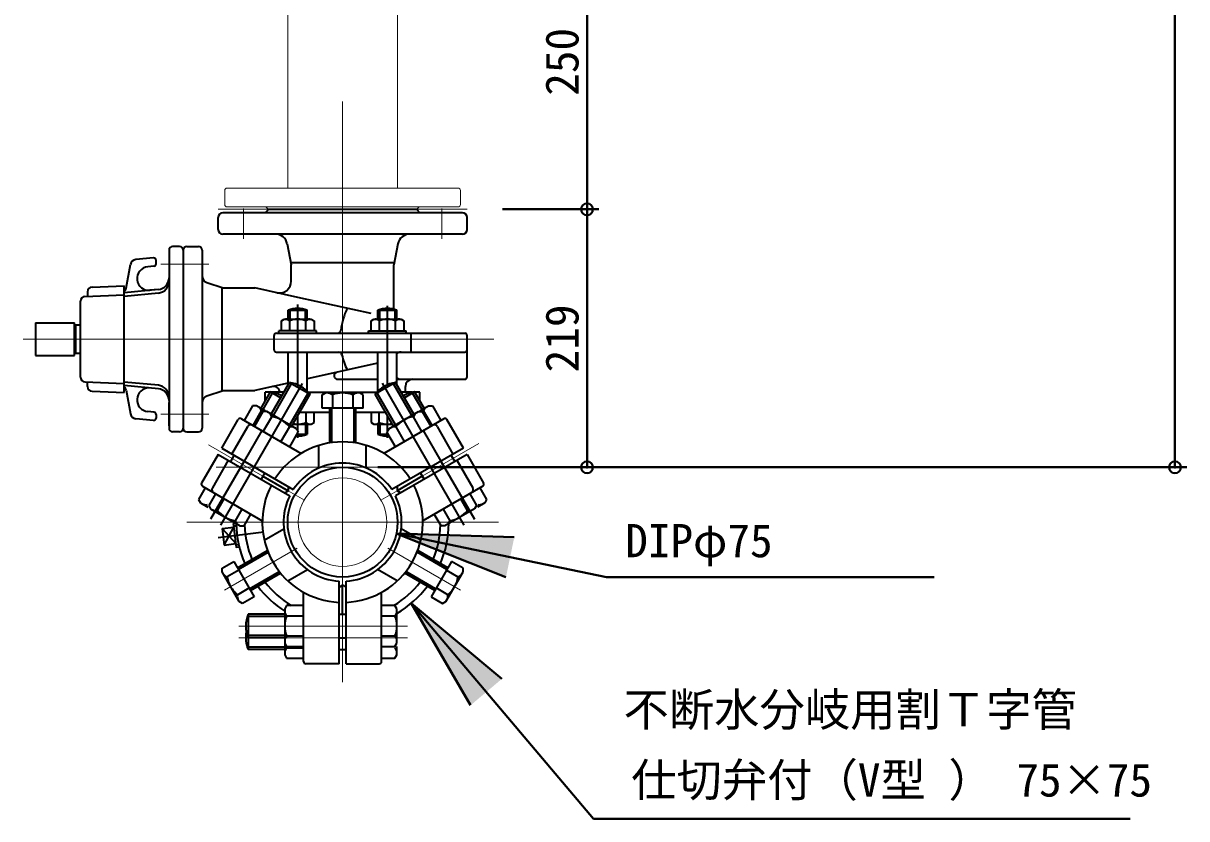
# Model space of a CAD drawing. Units: millimetres at full size, sheet at 1:20. Extents: x -5817 to 7940, y -3160 to 3160.
# Drawn here: x -1046 to -60, y -502 to 172 of the extents above; entities that cross this region are included whole.
import ezdxf
from ezdxf.enums import TextEntityAlignment as Align

# ---------------------------------------------------------------- set-up
doc = ezdxf.new("R2010")
doc.units = ezdxf.units.MM
doc.header["$LTSCALE"] = 20
doc.header["$PDMODE"] = 32
doc.header["$PDSIZE"] = 10
for name, color, linetype, lineweight in [('0-7_TEMP01', 3, 'Continuous', 18), ('0-8_T字管', 6, 'Continuous', 35), ('0-A_細線', 7, 'Continuous', 9), ('0-E_寸法', 1, 'Continuous', 40)]:
    doc.layers.add(name, color=color, linetype=linetype, lineweight=lineweight)
doc.styles.add('ＭＳ ゴシック', font='')
doc.styles.get('ＭＳ ゴシック').set_extended_font_data('MS Gothic')

msp = doc.modelspace()

# ---------------------------------------------------------------- linework, layer by layer
at = {"layer": '0-7_TEMP01'}
for p, q in [((-775.25, -250.39), (-775.25, 106.01)), ((-880.75, 14.61), (-669.75, 14.61)), ((-859.25, -10.26), (-859.25, 15.28)), ((-691.25, -10.26), (-691.25, 15.28)), ((-929.28, -31.89), (-888.6, -31.89)), ((-1045.69, -95.39), (-647, -95.39)), ((-929.28, -158.89), (-888.6, -158.89)), ((-888.86, -184.8), (-842.8, -211.39)), ((-659.88, -183.78), (-707.7, -211.39)), ((-882.25, -203.89), (-668.25, -203.89)), ((-821.44, -223.72), (-807.61, -231.71)), ((-729.05, -223.72), (-742.89, -231.71)), ((-907.22, -250.39), (-643.27, -250.39)), ((-775.25, -303.74), (-775.25, -250.39)), ((-875.21, -308.1), (-813.65, -272.56)), ((-675.28, -308.1), (-736.85, -272.56)), ((-775.25, -385.93), (-775.25, -328.39)), ((-863.06, -338.39), (-720.12, -338.39)), ((-778.25, -348.37), (-863.06, -348.37)), ((-720.12, -348.37), (-772.25, -348.37))]:
    msp.add_line(p, q, dxfattribs=at)
at = {"layer": '0-8_T字管'}
for p, q in [((-673.75, 11.61), (-876.75, 11.61)), ((-837.75, 14.61), (-840.75, 11.61)), ((-837.75, 14.61), (-712.75, 14.61)), ((-712.75, 14.61), (-709.75, 11.61)), ((-880.75, -2.39), (-880.75, 7.61)), ((-669.75, -2.39), (-669.75, 7.61)), ((-673.75, -6.39), (-876.75, -6.39)), ((-913.25, -16.89), (-919.25, -16.89)), ((-907.25, -16.89), (-897.25, -16.89)), ((-822.19, -14.51), (-818.75, -32.39)), ((-728.31, -14.51), (-731.75, -32.39)), ((-935.44, -26.59), (-950.43, -28.03)), ((-933.25, -31.59), (-933.25, -28.58)), ((-922.25, -19.89), (-922.25, -170.89)), ((-910.25, -19.89), (-910.25, -170.89)), ((-894.25, -19.89), (-894.25, -170.89)), ((-958.53, -52.12), (-954.87, -32.11)), ((-935.05, -33.59), (-940.3, -34.09)), ((-818.75, -30.39), (-731.75, -30.39)), ((-818.75, -46.27), (-818.75, -32.39)), ((-731.75, -70.09), (-731.75, -32.39)), ((-890.14, -47.26), (-876.25, -51.89)), ((-993.41, -59.24), (-960.25, -57.89)), ((-991.25, -55.23), (-991.25, -59.15)), ((-987.41, -51.23), (-960.25, -50.13)), ((-960.25, -140.65), (-960.25, -50.13)), ((-931.29, -53.31), (-960.25, -56.11)), ((-931.29, -56.32), (-960.25, -59.11)), ((-931.29, -53.31), (-938.37, -54)), ((-877.25, -138.89), (-877.25, -51.89)), ((-876.25, -51.89), (-849.59, -51.89)), ((-813.25, -59.95), (-849.59, -51.89)), ((-997.25, -127.55), (-997.25, -63.23)), ((-751.11, -73.72), (-813.25, -59.95)), ((-813.25, -135.98), (-813.25, -65.97)), ((-737.25, -135.98), (-737.25, -67.2)), ((-827.11, -79.75), (-824.75, -78.39)), ((-824.75, -78.39), (-801.75, -78.39)), ((-821.25, -78.39), (-821.25, -70.89)), ((-821.25, -70.89), (-805.25, -70.89)), ((-819.75, -78.39), (-819.75, -70.89)), ((-806.75, -78.39), (-806.75, -70.89)), ((-805.25, -78.39), (-805.25, -70.89)), ((-801.75, -78.39), (-799.39, -79.75)), ((-751.11, -79.75), (-748.75, -78.39)), ((-748.75, -78.39), (-725.75, -78.39)), ((-745.25, -70.89), (-729.25, -70.89)), ((-745.25, -78.39), (-745.25, -70.89)), ((-743.75, -78.39), (-743.75, -70.89)), ((-730.75, -78.39), (-730.75, -70.89)), ((-729.25, -78.39), (-729.25, -70.89)), ((-725.75, -78.39), (-723.39, -79.75)), ((-1035.25, -81.64), (-1002.25, -81.64)), ((-1035.25, -81.64), (-1035.25, -109.14)), ((-1002.25, -109.14), (-1002.25, -81.64)), ((-1001.45, -83.39), (-1002.25, -83.86)), ((-1001.45, -83.39), (-1001.45, -107.39)), ((-797.25, -88.39), (-829.25, -88.39)), ((-829.25, -90.39), (-829.25, -88.39)), ((-827.11, -88.39), (-827.11, -79.75)), ((-820.18, -79.75), (-820.18, -88.39)), ((-806.32, -88.39), (-806.32, -79.75)), ((-799.39, -79.75), (-799.39, -88.39)), ((-797.25, -90.39), (-797.25, -88.39)), ((-753.25, -88.39), (-721.25, -88.39)), ((-753.25, -90.39), (-753.25, -88.39)), ((-751.11, -88.39), (-751.11, -79.75)), ((-744.18, -79.75), (-744.18, -88.39)), ((-730.32, -88.39), (-730.32, -79.75)), ((-723.39, -79.75), (-723.39, -88.39)), ((-721.25, -90.39), (-721.25, -88.39)), ((-910.25, -95.39), (-910.25, -170.89)), ((-833.25, -104.39), (-833.25, -92.39)), ((-831.25, -90.39), (-671.75, -90.39)), ((-717.25, -106.39), (-717.25, -90.39)), ((-669.75, -127.39), (-669.75, -92.39)), ((-831.25, -106.39), (-737.25, -106.39)), ((-821.25, -134.06), (-821.25, -106.39)), ((-805.25, -139.34), (-805.25, -106.39)), ((-745.25, -140.39), (-745.25, -106.39)), ((-737.25, -106.39), (-671.75, -106.39)), ((-729.25, -134.06), (-729.25, -106.39)), ((-1035.25, -109.14), (-1002.25, -109.14)), ((-745.25, -115.76), (-805.25, -129.06)), ((-993.41, -131.55), (-960.25, -132.89)), ((-991.25, -135.55), (-991.25, -131.63)), ((-931.29, -134.46), (-960.25, -131.68)), ((-931.29, -137.47), (-960.25, -134.68)), ((-878.33, -252.93), (-809.08, -132.99)), ((-821.25, -132.61), (-849.59, -138.89)), ((-835.62, -158.96), (-820.12, -132.11)), ((-833.89, -159.95), (-818.38, -133.11)), ((-820.12, -132.11), (-802.8, -142.11)), ((-779.35, -129.39), (-745.25, -129.39)), ((-730.38, -132.11), (-747.7, -142.11)), ((-672.17, -252.93), (-741.57, -132.73)), ((-716.61, -159.95), (-732.11, -133.11)), ((-714.88, -158.96), (-730.38, -132.11)), ((-729.25, -129.39), (-671.75, -129.39)), ((-722, -140.39), (-722, -135.39)), ((-987.41, -139.55), (-960.25, -140.65)), ((-958.53, -138.66), (-954.87, -158.68)), ((-890.14, -143.52), (-876.25, -138.89)), ((-877.25, -138.89), (-849.59, -138.89)), ((-844.26, -153.97), (-836.26, -140.11)), ((-842.53, -154.97), (-834.53, -141.11)), ((-840.75, -147.88), (-840.75, -140.39)), ((-836.42, -140.39), (-840.75, -140.39)), ((-836.26, -140.11), (-827.62, -145.1)), ((-824.9, -140.39), (-834.54, -140.39)), ((-820.03, -167.96), (-804.53, -141.11)), ((-818.3, -168.96), (-802.8, -142.11)), ((-804.23, -140.39), (-744.23, -140.39)), ((-792.57, -142.52), (-789.75, -140.89)), ((-792.57, -153.89), (-792.57, -142.52)), ((-760.75, -140.89), (-789.75, -140.89)), ((-783.91, -142.52), (-783.91, -153.89)), ((-766.59, -142.52), (-766.59, -153.89)), ((-757.93, -142.52), (-760.75, -140.89)), ((-757.93, -153.89), (-757.93, -142.52)), ((-732.2, -168.96), (-747.7, -142.11)), ((-730.46, -167.96), (-745.96, -141.11)), ((-715.96, -140.39), (-725.6, -140.39)), ((-715.96, -140.39), (-725.6, -140.39)), ((-714.24, -140.11), (-722.88, -145.1)), ((-707.96, -154.97), (-715.97, -141.11)), ((-706.24, -153.97), (-714.24, -140.11)), ((-709.75, -140.39), (-714.07, -140.39)), ((-709.75, -147.88), (-709.75, -140.39)), ((-935.05, -157.2), (-940.3, -156.7)), ((-922.25, -168.89), (-922.25, -148.89)), ((-894.25, -148.89), (-894.25, -168.89)), ((-851.42, -151.72), (-858.6, -164.16)), ((-848.16, -151.72), (-851.42, -151.72)), ((-851.1, -168.5), (-843.91, -156.04)), ((-842.77, -156.71), (-849.96, -169.16)), ((-840.67, -156.04), (-848.16, -151.72)), ((-839.51, -156.71), (-842.77, -156.71)), ((-814.4, -171.2), (-839.51, -156.71)), ((-786.25, -157.39), (-811.62, -157.39)), ((-806.32, -157.39), (-806.32, -166.03)), ((-799.39, -166.03), (-799.39, -157.39)), ((-757.93, -153.89), (-792.57, -153.89)), ((-786.25, -153.89), (-786.25, -183.29)), ((-784.75, -153.89), (-784.75, -183.06)), ((-765.75, -153.89), (-765.75, -183.06)), ((-764.25, -153.89), (-764.25, -183.29)), ((-738.88, -157.39), (-764.25, -157.39)), ((-751.11, -157.39), (-751.11, -166.03)), ((-744.18, -166.03), (-744.18, -157.39)), ((-736.1, -171.2), (-710.98, -156.71)), ((-710.98, -156.71), (-707.73, -156.71)), ((-709.83, -156.04), (-702.34, -151.72)), ((-707.73, -156.71), (-700.54, -169.16)), ((-699.39, -168.5), (-706.58, -156.04)), ((-702.34, -151.72), (-699.08, -151.72)), ((-699.08, -151.72), (-691.89, -164.16)), ((-935.44, -164.19), (-950.43, -162.75)), ((-933.25, -159.19), (-933.25, -162.21)), ((-877.65, -187.81), (-863.65, -163.56)), ((-860.92, -162.82), (-810.24, -192.09)), ((-842.46, -173.49), (-835.27, -161.03)), ((-817.39, -167.39), (-801.75, -167.39)), ((-813.25, -173.21), (-813.25, -160.21)), ((-806.75, -167.39), (-806.75, -175.89)), ((-805.25, -167.39), (-805.25, -175.89)), ((-801.75, -167.39), (-799.39, -166.03)), ((-751.11, -166.03), (-748.75, -167.39)), ((-748.75, -167.39), (-733.1, -167.39)), ((-745.25, -167.39), (-745.25, -175.89)), ((-743.75, -167.39), (-743.75, -175.89)), ((-689.57, -162.82), (-740.26, -192.09)), ((-737.25, -173.21), (-737.25, -160.21)), ((-708.04, -173.49), (-715.23, -161.03)), ((-672.84, -187.81), (-686.85, -163.56)), ((-913.25, -173.89), (-919.25, -173.89)), ((-907.25, -173.89), (-897.25, -173.89)), ((-869.01, -192.79), (-855.51, -169.41)), ((-843.6, -172.82), (-858.6, -198.81)), ((-820.27, -169.7), (-827.46, -182.15)), ((-819.96, -186.48), (-812.77, -174.03)), ((-814.4, -171.2), (-812.77, -174.03)), ((-813.85, -175.89), (-805.25, -175.89)), ((-813.25, -178.98), (-813.25, -174.85)), ((-745.25, -175.89), (-736.64, -175.89)), ((-736.1, -171.2), (-737.73, -174.03)), ((-730.54, -186.48), (-737.73, -174.03)), ((-737.25, -178.98), (-737.25, -174.85)), ((-730.22, -169.7), (-723.04, -182.15)), ((-706.89, -172.82), (-691.89, -198.81)), ((-681.49, -192.79), (-694.98, -169.41)), ((-795.25, -204.57), (-795.25, -185.4)), ((-755.25, -204.57), (-755.25, -185.4)), ((-880.65, -193), (-894.66, -217.25)), ((-880.65, -193), (-819.97, -228.03)), ((-877.65, -187.81), (-816.97, -222.84)), ((-867.26, -193.81), (-870.26, -199)), ((-672.84, -187.81), (-733.53, -222.84)), ((-669.85, -193), (-730.52, -228.03)), ((-683.23, -193.81), (-680.24, -199)), ((-669.85, -193), (-655.84, -217.25)), ((-861.6, -204), (-886.97, -247.94)), ((-872.01, -197.99), (-885.51, -221.37)), ((-858.6, -198.81), (-861.6, -204)), ((-691.89, -198.81), (-688.89, -204)), ((-688.89, -204), (-663.53, -247.94)), ((-678.49, -197.99), (-664.98, -221.37)), ((-841.3, -208.8), (-844.3, -213.99)), ((-841.28, -208.8), (-844.28, -214)), ((-842.8, -211.39), (-821.44, -223.72)), ((-707.7, -211.39), (-729.05, -223.72)), ((-709.22, -208.8), (-706.21, -214)), ((-706.2, -213.99), (-709.2, -208.8)), ((-891.6, -221.32), (-897.28, -231.17)), ((-893.92, -219.98), (-843.24, -249.24)), ((-882.96, -226.31), (-888.64, -236.16)), ((-824.45, -225.46), (-821.44, -223.72)), ((-821.44, -220.25), (-821.44, -223.72)), ((-729.05, -220.25), (-729.05, -223.72)), ((-726.06, -225.46), (-729.05, -223.72)), ((-656.58, -219.98), (-707.26, -249.24)), ((-667.54, -226.31), (-661.85, -236.16)), ((-658.89, -221.32), (-653.21, -231.17)), ((-897.28, -231.17), (-895.66, -233.99)), ((-895.66, -233.99), (-889.46, -237.57)), ((-888.64, -236.16), (-887.02, -238.98)), ((-881.15, -240.49), (-875.46, -230.64)), ((-669.35, -240.49), (-675.04, -230.64)), ((-661.85, -236.16), (-663.48, -238.98)), ((-654.84, -233.99), (-661.04, -237.57)), ((-653.21, -231.17), (-654.84, -233.99)), ((-887.02, -238.98), (-861.9, -253.48)), ((-860.46, -239.3), (-866.15, -249.15)), ((-858.64, -253.48), (-852.96, -243.63)), ((-691.85, -253.48), (-697.54, -243.63)), ((-690.04, -239.3), (-684.35, -249.15)), ((-663.48, -238.98), (-688.6, -253.48)), ((-877.34, -255.88), (-867.41, -254.65)), ((-877.34, -255.88), (-865.71, -268.55)), ((-877.34, -255.88), (-875.63, -269.77)), ((-875.63, -269.77), (-867.41, -254.65)), ((-867.79, -251.54), (-865.25, -251.37)), ((-867.55, -253.54), (-865.2, -253.37)), ((-861.9, -253.48), (-858.64, -253.48)), ((-841.54, -265.56), (-824.93, -255.99)), ((-708.97, -265.56), (-725.56, -255.99)), ((-688.6, -253.48), (-691.85, -253.48)), ((-880.64, -263.33), (-842.05, -258.6)), ((-875.63, -269.77), (-865.71, -268.55)), ((-865.57, -269.68), (-863.25, -269.27)), ((-864.32, -289.12), (-838.86, -274.42)), ((-863.57, -290.41), (-838.31, -275.83)), ((-686.92, -290.41), (-712.19, -275.83)), ((-686.17, -289.12), (-711.63, -274.42)), ((-877.33, -289.32), (-867.48, -283.64)), ((-867.48, -283.64), (-850.16, -313.64)), ((-683.02, -283.64), (-700.34, -313.64)), ((-673.17, -289.32), (-683.02, -283.64)), ((-877.33, -292.59), (-877.33, -289.32)), ((-862.83, -317.7), (-877.33, -292.59)), ((-863.15, -291.14), (-873, -296.82)), ((-854.07, -306.87), (-828.81, -292.29)), ((-853.32, -308.17), (-827.86, -293.47)), ((-821.54, -300.21), (-804.94, -290.62)), ((-728.97, -300.21), (-745.56, -290.62)), ((-697.17, -308.17), (-722.63, -293.47)), ((-696.42, -306.87), (-721.68, -292.29)), ((-687.67, -317.7), (-673.17, -292.59)), ((-687.35, -291.14), (-677.5, -296.82)), ((-673.17, -292.59), (-673.17, -289.32)), ((-778.25, -370.37), (-778.25, -300.3)), ((-778.25, -305.47), (-775.25, -303.74)), ((-775.25, -328.39), (-775.25, -303.74)), ((-772.25, -305.47), (-775.25, -303.74)), ((-772.25, -370.37), (-772.25, -300.3)), ((-864.33, -311.82), (-854.49, -306.14)), ((-850.16, -313.64), (-860, -319.32)), ((-808.25, -368.37), (-808.25, -309.85)), ((-742.25, -368.37), (-742.25, -309.85)), ((-700.34, -313.64), (-690.49, -319.32)), ((-686.16, -311.82), (-696, -306.14)), ((-860, -319.32), (-862.83, -317.7)), ((-822.62, -321.07), (-824.25, -323.89)), ((-824.25, -323.89), (-824.25, -362.87)), ((-808.25, -321.07), (-822.62, -321.07)), ((-730.88, -321.07), (-742.25, -321.07)), ((-729.25, -323.89), (-730.88, -321.07)), ((-729.25, -352.89), (-729.25, -323.89)), ((-690.49, -319.32), (-687.67, -317.7)), ((-824.25, -328.39), (-855.25, -328.39)), ((-855.25, -328.39), (-855.25, -358.37)), ((-824.25, -330.39), (-855.25, -330.39)), ((-822.62, -329.73), (-808.25, -329.73)), ((-778.25, -328.39), (-772.25, -328.39)), ((-742.25, -329.73), (-730.88, -329.73)), ((-824.25, -346.39), (-855.25, -346.39)), ((-824.25, -348.39), (-855.25, -348.39)), ((-824.25, -352.89), (-822.62, -355.71)), ((-808.25, -347.05), (-822.62, -347.05)), ((-778.25, -348.39), (-772.25, -348.39)), ((-730.88, -347.05), (-742.25, -347.05)), ((-730.88, -355.71), (-729.25, -352.89)), ((-824.25, -356.37), (-855.25, -356.37)), ((-824.25, -358.37), (-855.25, -358.37)), ((-824.25, -362.87), (-822.62, -365.69)), ((-822.62, -355.71), (-808.25, -355.71)), ((-808.25, -357.03), (-822.62, -357.03)), ((-778.25, -358.37), (-772.25, -358.37)), ((-742.25, -355.71), (-730.88, -355.71)), ((-822.62, -365.69), (-808.25, -365.69)), ((-778.25, -370.37), (-806.25, -370.37)), ((-772.25, -370.37), (-744.25, -370.37)), ((-742.25, -365.69), (-730.88, -365.69))]:
    msp.add_line(p, q, dxfattribs=at)
for points in [[(-997.25, -83.39), (-1001.45, -83.39), (-1002.25, -83.86)], [(-997.25, -107.39), (-1001.45, -107.39), (-1002.25, -106.93)], [(-867.79, -251.54), (-865.33, -271.66), (-862.81, -271.21)], [(-730.88, -365.69), (-729.25, -362.87), (-729.25, -355.71)]]:
    msp.add_lwpolyline(points, dxfattribs=at)
msp.add_circle((-775.25, -250.39), 46.5, dxfattribs=at)
for centre, radius, start, end in [((-876.75, 7.61), 4, 90, 180), ((-673.75, 7.61), 4, 0, 90), ((-876.75, -2.39), 4, 180, 270), ((-832.01, -16.39), 10, 10.886, 90), ((-718.49, -16.39), 10, 90, 169.114), ((-673.75, -2.39), 4, 270, 0), ((-919.25, -19.89), 3, 90, 180), ((-913.25, -19.89), 3, 0, 90), ((-907.25, -19.89), 3, 90, 180), ((-897.25, -19.89), 3, 0, 90), ((-949.95, -33.01), 5, 95.5, 169.621), ((-935.25, -28.58), 2, 0, 95.5), ((-939.33, -44.05), 10, 95.5, 275.5), ((-935.25, -31.59), 2, 275.5, 0), ((-932.25, -43.36), 10, 275.5, 0), ((-932.25, -46.37), 10, 275.5, 0), ((-888.25, -41.57), 6, 180, 251.565), ((-828.75, -46.27), 10, 257.5, 0), ((-987.25, -55.23), 4, 92.321, 180), ((-963.46, -51.22), 5, 309.889, 349.621), ((-993.25, -63.23), 4, 92.321, 180), ((-823.64, -83.48), 5.09, 47.117, 90), ((-813.25, -91.47), 22.09, 68.761, 111.239), ((-813.25, -96.72), 18.32, 67.781, 112.219), ((-802.85, -83.48), 5.09, 90, 132.883), ((-717.25, -95.39), 60, 154.179, 172.705), ((-747.64, -83.48), 5.09, 47.117, 90), ((-737.25, -91.47), 22.09, 68.761, 111.239), ((-737.25, -96.72), 18.32, 67.781, 112.219), ((-726.86, -83.48), 5.09, 90, 132.883), ((-779.74, -87.39), 3, 270, 352.705), ((-831.25, -92.39), 2, 90, 180), ((-671.75, -92.39), 2, 0, 90), ((-831.25, -104.39), 2, 180, 270), ((-778.67, -109.39), 3, 12.84, 90), ((-725.75, -112.39), 6, 90, 125.685), ((-671.75, -104.39), 2, 270, 0), ((-717.25, -95.39), 60, 192.84, 205.821), ((-993.25, -127.55), 4, 180, 267.679), ((-779.35, -126.39), 3, 102.5, 270), ((-671.75, -127.39), 2, 270, 0), ((-987.25, -135.55), 4, 180, 267.679), ((-963.46, -139.56), 5, 10.379, 50.111), ((-939.33, -146.74), 10, 90, 264.5), ((-932.25, -144.42), 10, 0, 84.5), ((-932.25, -147.43), 10, 0, 84.5), ((-833.5, -140.44), 5, 0.615, 102.5), ((-823.46, -157.9), 26, 37.38, 82.62), ((-727.04, -157.9), 26, 97.38, 142.62), ((-725.75, -123.39), 6, 234.315, 270), ((-716, -135.39), 6, 90, 180), ((-888.25, -149.22), 6, 108.435, 180), ((-839.6, -165.9), 26, 60.045, 82.62), ((-788.24, -147.47), 6.57, 48.781, 90), ((-775.25, -164.74), 23.84, 68.702, 111.298), ((-762.26, -147.47), 6.57, 90, 131.219), ((-710.89, -165.9), 26, 97.38, 119.955), ((-935.25, -159.19), 2, 0, 84.5), ((-850.14, -158.16), 6.57, 18.781, 60), ((-847.52, -179.62), 23.84, 77.932, 81.298), ((-841.49, -163.15), 6.57, 18.781, 60), ((-709, -163.15), 6.57, 120, 161.219), ((-702.98, -179.62), 23.84, 98.702, 102.068), ((-700.36, -158.16), 6.57, 120, 161.219), ((-949.95, -157.78), 5, 190.379, 264.5), ((-935.25, -162.21), 2, 264.5, 0), ((-861.92, -164.56), 2, 60, 150), ((-838.88, -184.6), 23.84, 38.702, 81.298), ((-813.25, -149.07), 18.32, 257.698, 292.219), ((-802.85, -162.3), 5.09, 227.117, 270), ((-747.64, -162.3), 5.09, 270, 312.883), ((-737.25, -149.07), 18.32, 247.781, 282.302), ((-711.62, -184.6), 23.84, 98.702, 141.298), ((-688.58, -164.56), 2, 30, 120), ((-919.25, -170.89), 3, 180, 270), ((-913.25, -170.89), 3, 270, 0), ((-907.25, -170.89), 3, 180, 270), ((-897.25, -170.89), 3, 270, 0), ((-852.91, -170.91), 3, 60, 150), ((-818.99, -176.14), 6.57, 60, 101.219), ((-813.25, -155.31), 22.09, 266.261, 291.239), ((-737.25, -155.31), 22.09, 248.761, 273.739), ((-731.5, -176.14), 6.57, 78.781, 120), ((-697.59, -170.91), 3, 30, 120), ((-775.25, -250.39), 68, 32.529, 147.471), ((-775.25, -250.39), 50, 33.44, 146.56), ((-892.92, -218.25), 2, 150, 240), ((-882.91, -222.87), 3, 150, 240), ((-775.25, -250.39), 68, 152.529, 267.471), ((-775.25, -250.39), 68, 272.529, 27.471), ((-667.59, -222.87), 3, 300, 30), ((-657.58, -218.25), 2, 300, 30), ((-891.07, -229.06), 6.57, 240, 281.219), ((-775.25, -250.39), 50, 153.44, 266.56), ((-775.25, -250.39), 50, 273.44, 26.56), ((-659.43, -229.06), 6.57, 258.781, 300), ((-882.42, -234.05), 6.57, 240, 281.219), ((-862.53, -225.58), 23.84, 218.702, 261.298), ((-687.96, -225.58), 23.84, 278.702, 321.298), ((-668.08, -234.05), 6.57, 258.781, 300), ((-859.92, -247.03), 6.57, 198.781, 240), ((-775.25, -250.39), 90, 180.738, 202.98), ((-775.25, -250.39), 83, 181.618, 202.384), ((-775.25, -250.39), 83, 337.616, 358.382), ((-775.25, -250.39), 90, 337.02, 359.262), ((-690.58, -247.03), 6.57, 300, 341.219), ((-870.88, -290.61), 6.57, 210, 251.219), ((-679.62, -290.61), 6.57, 288.781, 330), ((-849.43, -293.22), 23.84, 188.702, 231.298), ((-775.25, -250.39), 90, 217.02, 237.013), ((-775.25, -250.39), 83, 217.616, 238.382), ((-775.25, -250.39), 83, 301.618, 322.384), ((-775.25, -250.39), 90, 300.738, 322.98), ((-701.06, -293.22), 23.84, 308.702, 351.298), ((-857.89, -313.11), 6.57, 168.781, 210), ((-692.61, -313.11), 6.57, 330, 11.219), ((-831.25, -338.39), 26, 157.38, 202.62), ((-800.4, -338.39), 23.84, 158.702, 201.298), ((-817.67, -325.4), 6.57, 180, 221.219), ((-735.82, -325.4), 6.57, 318.781, 0), ((-753.09, -338.39), 23.84, 338.702, 21.298), ((-831.25, -348.37), 26, 168.935, 202.62), ((-817.67, -351.38), 6.57, 138.781, 180), ((-800.4, -348.37), 23.84, 193.909, 201.298), ((-735.82, -351.38), 6.57, 0, 41.219), ((-817.67, -361.36), 6.57, 138.781, 180), ((-735.82, -361.36), 6.57, 0, 41.219), ((-806.25, -368.37), 2, 180, 270), ((-744.25, -368.37), 2, 270, 0)]:
    msp.add_arc(centre, radius, start, end, dxfattribs=at)
at = {"layer": '0-A_細線'}
for p, q in [((-821.75, 32.61), (-821.75, 246.61)), ((-728.75, 32.61), (-728.75, 246.61)), ((-875.02, 18.61), (-875.02, 30.61)), ((-873.02, 32.61), (-677.48, 32.61)), ((-675.48, 18.61), (-675.48, 30.61)), ((-873.02, 16.61), (-677.48, 16.61)), ((-838.25, 14.61), (-840.25, 16.61)), ((-712.25, 14.61), (-710.25, 16.61))]:
    msp.add_line(p, q, dxfattribs=at)
for radius in [46.5, 37.5]:
    msp.add_circle((-775.25, -250.39), radius, dxfattribs=at)
for centre, start, end in [((-873.02, 30.61), 90, 180.002), ((-677.48, 30.61), 359.998, 90), ((-873.02, 18.61), 180.002, 270), ((-677.48, 18.61), 270, 359.998)]:
    msp.add_arc(centre, 2, start, end, dxfattribs=at)
at = {"layer": '0-E_寸法'}
for p, q in [((-70.27, 996.11), (-70.27, -203.89)), ((-568.17, 264.61), (-568.17, 14.61)), ((-639.75, 14.61), (-558.16, 14.61)), ((-639.75, 14.61), (-558.16, 14.61)), ((-568.17, 14.61), (-568.17, -203.89)), ((-745.25, -203.89), (-60.27, -203.89)), ((-745.25, -203.89), (-558.16, -203.89)), ((-729.73, -259.89), (-629.78, -263.01)), ((-729.73, -259.89), (-636.87, -297.01)), ((-729.73, -259.89), (-551.72, -297.04)), ((-274.29, -297.04), (-551.72, -297.04)), ((-717.15, -319.13), (-562.73, -501.62)), ((-717.15, -319.13), (-640.28, -383.09)), ((-717.15, -319.13), (-666.79, -405.52)), ((-562.73, -501.62), (-108.18, -501.62))]:
    msp.add_line(p, q, dxfattribs=at)
for p in [(-568.17, 14.61), (-568.17, -203.89), (-70.27, -203.89)]:
    msp.add_point(p, dxfattribs=at)
for points in [[(-629.78, -263.01), (-636.87, -297.01), (-729.73, -259.89)], [(-640.28, -383.09), (-666.79, -405.52), (-717.15, -319.13)]]:
    msp.add_solid(points, dxfattribs=at)

# ---------------------------------------------------------------- texts
at = {"layer": '0-E_寸法', "style": 'ＭＳ ゴシック'}
for s, p in [('250', (-566.95, 110.81)), ('219', (-566.95, -123.44))]:
    msp.add_text(s, height=28.15, rotation=90, dxfattribs=at).set_placement(p, align=Align.BOTTOM_LEFT)
for s, p in [('DIPφ75', (-535.89, -288.55)), ('不断水分岐用割Ｔ字管', (-537.31, -431.66)), ('仕切弁付（V型 ） 75×75', (-530.8, -491.32))]:
    msp.add_text(s, height=28.15, dxfattribs=at).set_placement(p, align=Align.BOTTOM_LEFT)

doc.saveas('drawing.dxf')
